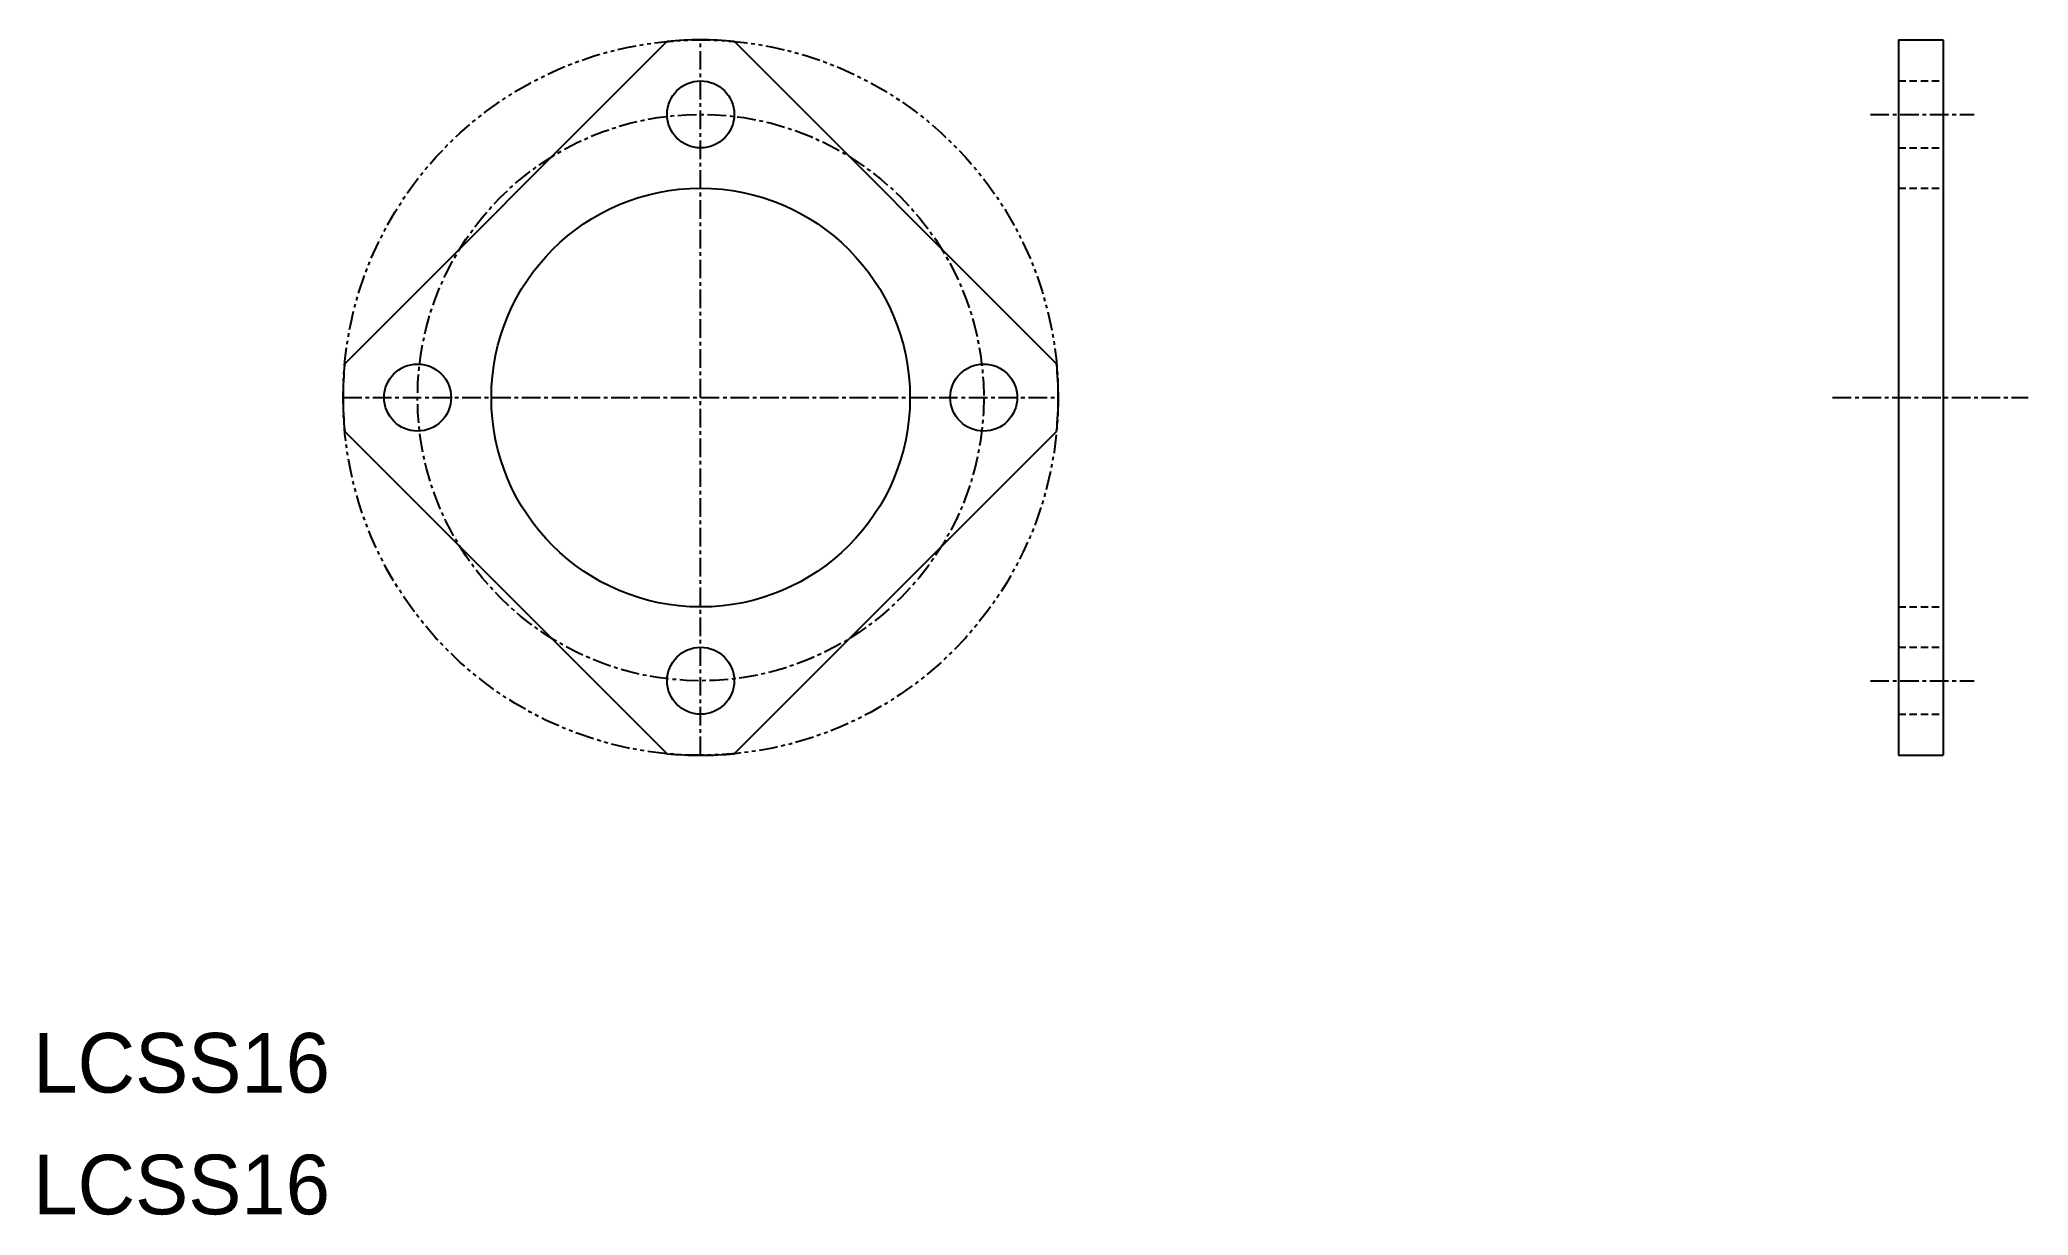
# Model space of a CAD drawing. Extents: x 90 to 224, y 17 to 96.
import ezdxf

# ---------------------------------------------------------------- set-up
doc = ezdxf.new("R2010")
doc.units = 0
for name, pattern in [('CENTER', [2, 1.25, -0.25, 0.25, -0.25]), ('DASHED', [0.75, 0.5, -0.25]), ('PHANTOM', [2.5, 1.25, -0.25, 0.25, -0.25, 0.25, -0.25])]:
    doc.linetypes.add(name, pattern=pattern)
doc.layers.get('0').update_dxf_attribs({"linetype": 'CONTINUOUS'})
doc.layers.add('CENTER', color=1, linetype='CENTER')

msp = doc.modelspace()

# ---------------------------------------------------------------- linework, layer by layer
at = {"color": 7, "linetype": 'CONTINUOUS'}
for p, q in [((214.96, 96.19), (217.96, 96.19)), ((214.96, 96.19), (214.96, 48.19)), ((217.96, 96.19), (217.96, 48.19)), ((110.68, 74.46), (132.3, 96.09)), ((136.84, 96.09), (158.46, 74.46)), ((110.68, 69.92), (132.3, 48.3)), ((136.84, 48.3), (158.46, 69.92)), ((214.96, 48.19), (217.96, 48.19))]:
    msp.add_line(p, q, dxfattribs=at)
at = {"color": 3, "linetype": 'DASHED'}
for p, q in [((214.96, 93.44), (217.96, 93.44)), ((214.96, 88.94), (217.96, 88.94)), ((214.96, 86.24), (217.96, 86.24)), ((214.96, 58.14), (217.96, 58.14)), ((214.96, 55.44), (217.96, 55.44)), ((214.96, 50.94), (217.96, 50.94))]:
    msp.add_line(p, q, dxfattribs=at)
at = {"color": 3, "linetype": 'PHANTOM'}
msp.add_circle((134.57, 72.19), 24, dxfattribs=at)
at = {"color": 7, "linetype": 'CONTINUOUS'}
for centre, radius in [((134.57, 91.19), 2.25), ((134.57, 72.19), 14.05), ((115.57, 72.19), 2.25), ((153.57, 72.19), 2.25), ((134.57, 53.19), 2.25)]:
    msp.add_circle(centre, radius, dxfattribs=at)
for start, end in [(84.5712, 95.4288), (174.5712, 185.4288), (354.5712, 5.4288), (264.5712, 275.4288)]:
    msp.add_arc((134.57, 72.19), 24, start, end, dxfattribs=at)
at = {"layer": 'CENTER', "color": 1, "linetype": 'CENTER'}
for p, q in [((134.57, 48.19), (134.57, 96.19)), ((213.08, 91.19), (220.04, 91.19)), ((110.57, 72.19), (158.57, 72.19)), ((210.55, 72.19), (223.68, 72.19)), ((213.08, 53.19), (220.04, 53.19))]:
    msp.add_line(p, q, dxfattribs=at)
msp.add_circle((134.57, 72.19), 19, dxfattribs=at)

# ---------------------------------------------------------------- texts
at = {"color": 7, "linetype": 'CONTINUOUS'}
for p in [(89.77, 25.56), (89.77, 17.39)]:
    msp.add_text('LCSS16', height=4, dxfattribs=at).set_placement(p)

doc.saveas('drawing.dxf')
